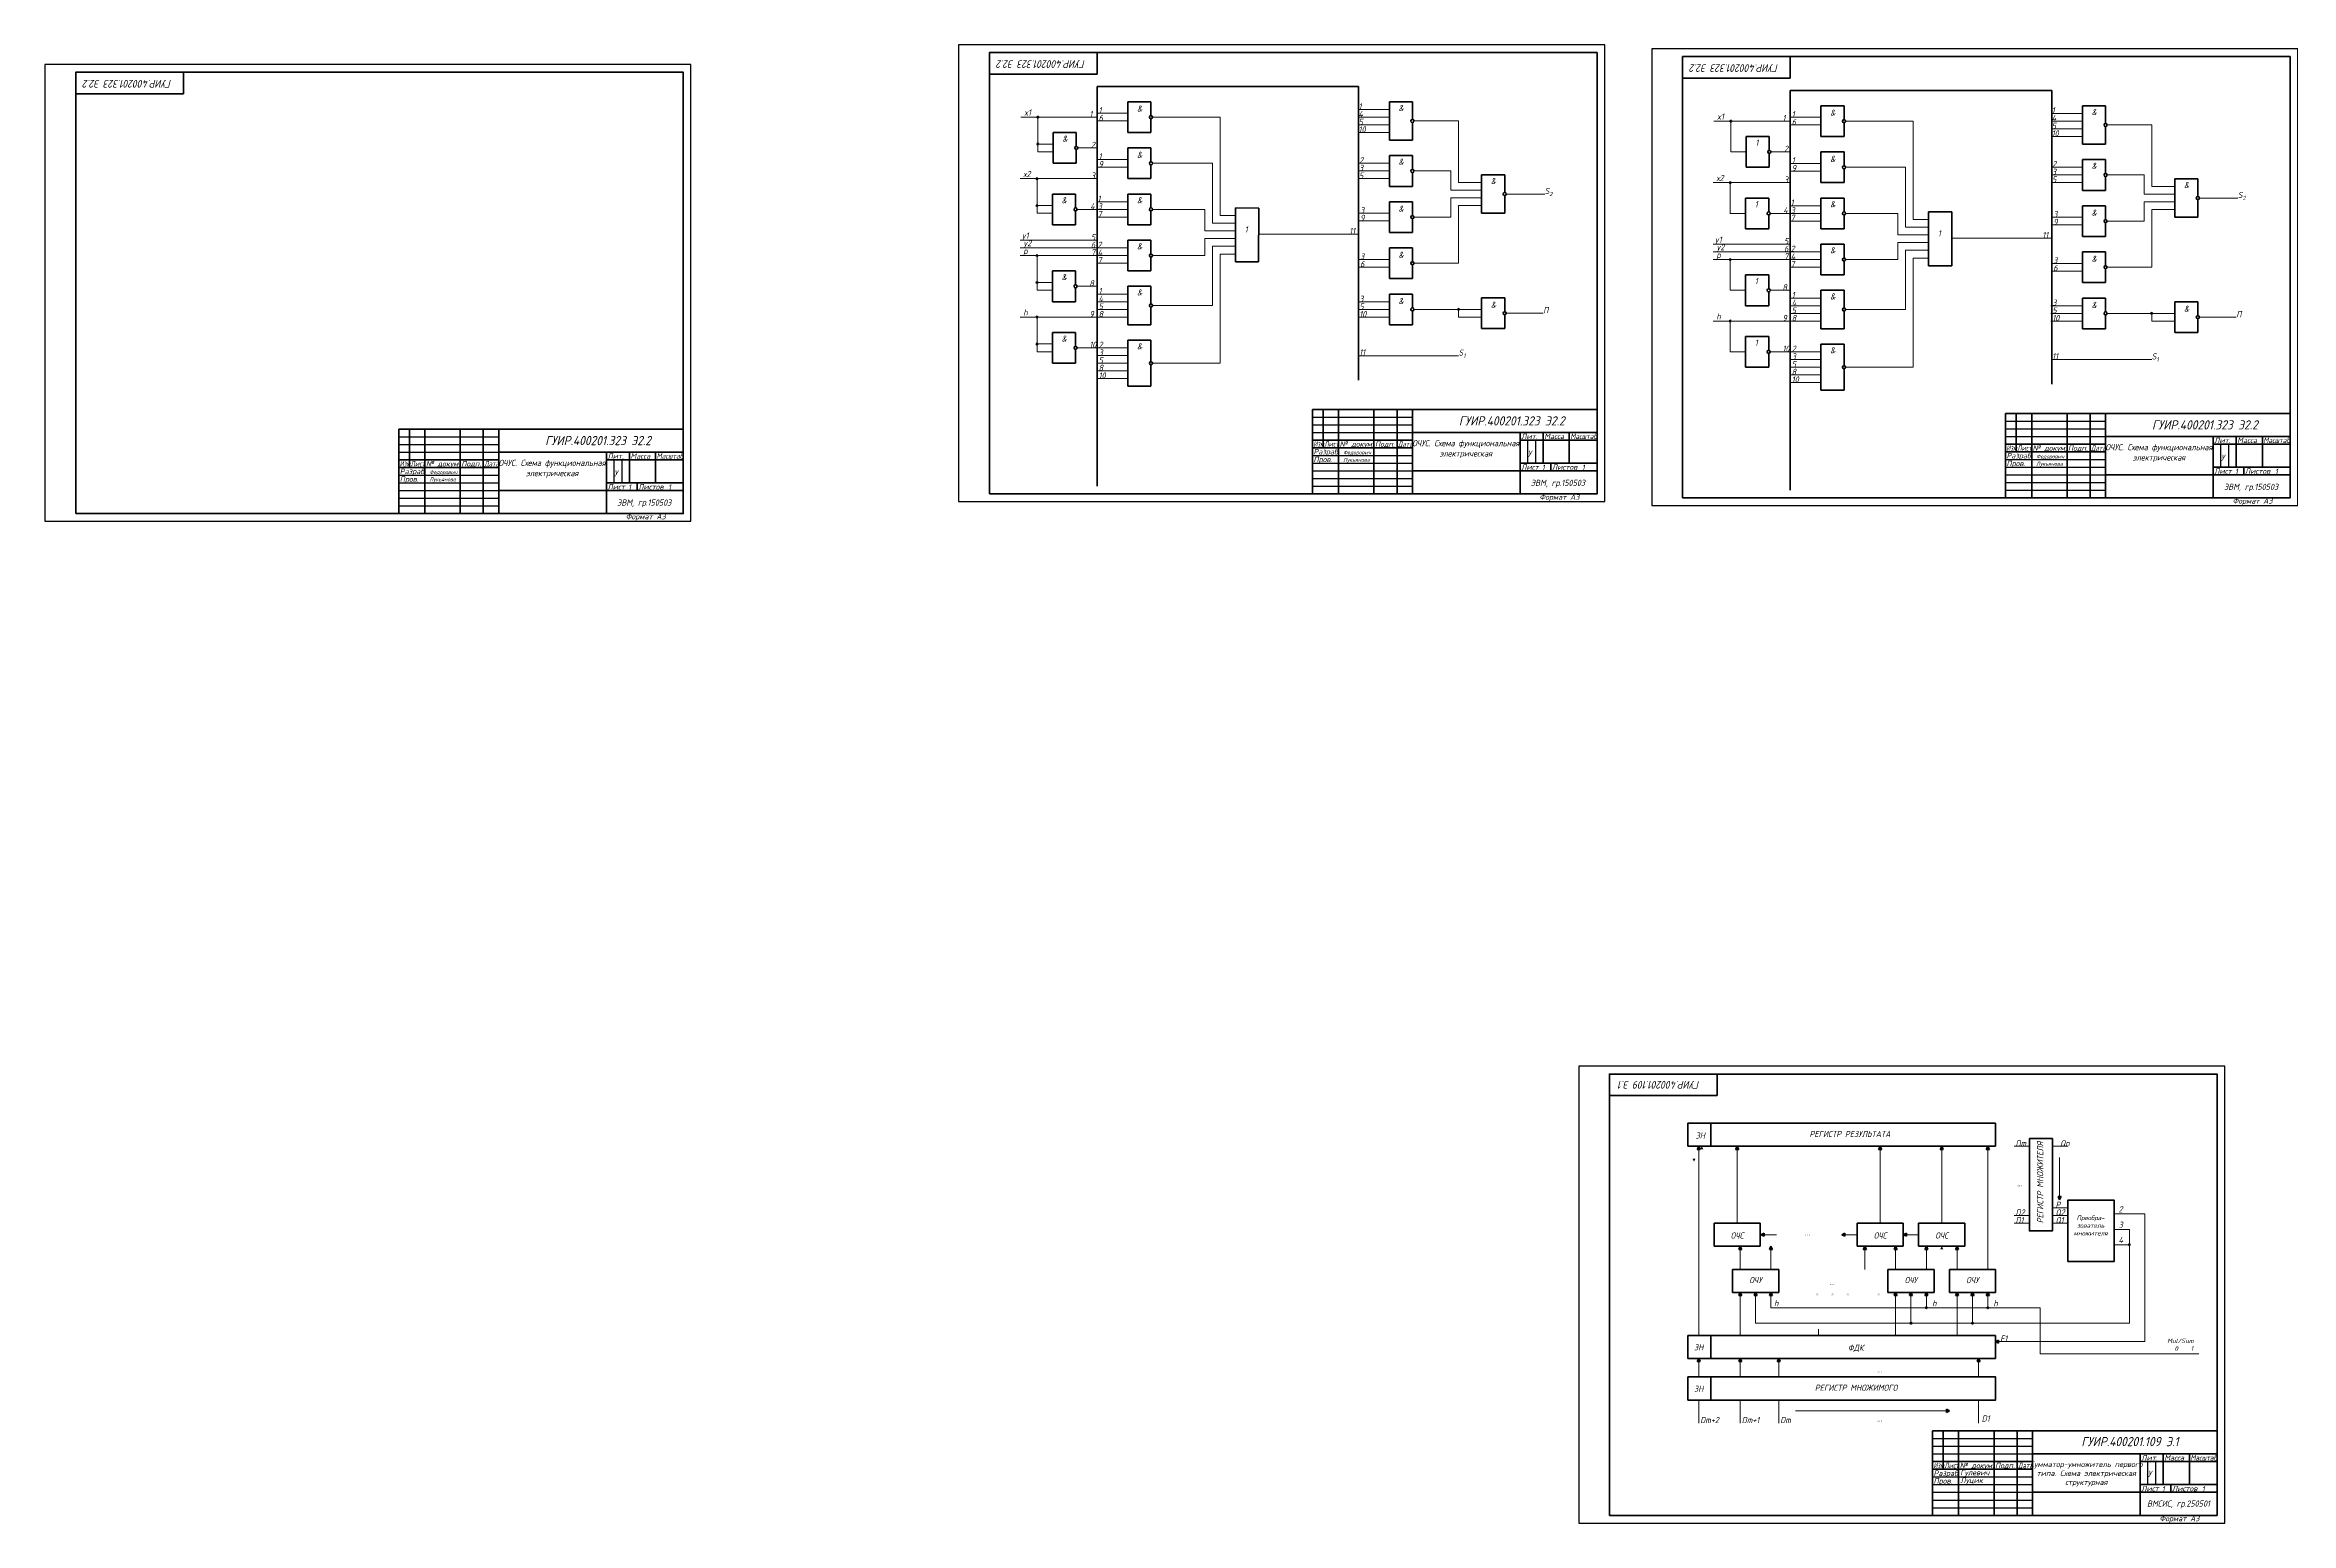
# Model space of a CAD drawing. Header units: millimetres. Extents: x 933 to 3512, y -240 to 1691.
# Drawn here: x 933 to 2393, y -235 to 726 of the extents above; entities that cross this region are included whole.
import ezdxf

# ---------------------------------------------------------------- set-up
doc = ezdxf.new("R2010")
doc.units = ezdxf.units.MM
doc.header["$LTSCALE"] = 0.5
doc.layers.get('0').update_dxf_attribs({"lineweight": 60})
doc.layers.get('Defpoints').update_dxf_attribs({"color": 5})
doc.layers.add('4-текст', color=7, linetype='Continuous', true_color=0x00ad00)
doc.layers.add('провода', color=122, linetype='Continuous', lineweight=15)
doc.layers.add('фигуры', color=7, linetype='Continuous', lineweight=40)
doc.styles.get("Standard").update_dxf_attribs({"font": 'isocpeui.ttf', "width": 0.9})

msp = doc.modelspace()

# ---------------------------------------------------------------- hatches: boundary and pattern name
at = {"layer": 'провода', "true_color": 0x000000}
h = msp.add_hatch(color=18, dxfattribs=at)
h.dxf.hatch_style = 1
h.paths.add_polyline_path([(2243.6, -22.7), (2242.6, -22.7), (2242.6, -24.7), (2242.6, -24.7)])
h.paths.add_polyline_path([(2242.6, -24.7), (2242.6, -22.7), (2241.6, -22.7)])
at = {"layer": 'фигуры', "true_color": 0x000000}
h = msp.add_hatch(color=18, dxfattribs=at)
h.dxf.hatch_style = 1
h.paths.add_polyline_path([(2006, 2), (2005, 2), (2005, 0)])
h.paths.add_polyline_path([(2005, 2), (2004, 2), (2005, 0)])
h.paths.add_polyline_path([(2010, 10), (2010, 8), (2011, 8)])
h.paths.add_polyline_path([(2010, 10), (2009, 8), (2010, 8)])
h = msp.add_hatch(color=18, dxfattribs=at)
h.dxf.hatch_style = 1
h.paths.add_polyline_path([(2166, -55), (2166, -55), (2166, -57), (2167, -57)])
h.paths.add_polyline_path([(2166, -55), (2165, -57), (2166, -57)])
at = {"layer": 'фигуры'}
h = msp.add_hatch(color=256, dxfattribs=at)
h.dxf.hatch_style = 1
h.paths.add_polyline_path([(2288, -53.5), (2288, -54.5, 0.414214), (2288.5, -54, 0.414214)])
h.paths.add_polyline_path([(2288, -53.5, 0.414214), (2287.5, -54), (2288, -54)])
h.paths.add_polyline_path([(2288, -54), (2287.5, -54, 0.414214), (2288, -54.5)])
at = {"layer": 'фигуры', "true_color": 0x000000, "transparency": 33554687}
h = msp.add_hatch(color=18, dxfattribs=at)
h.dxf.hatch_style = 1
h.paths.add_polyline_path([(2035, -85), (2034, -87), (2035, -87)])
h.paths.add_polyline_path([(2035, -85), (2035, -87), (2036, -87)])
h.paths.add_polyline_path([(2045, -85), (2044, -87), (2045, -87)])
h.paths.add_polyline_path([(2045, -85), (2045, -87), (2046, -87)])
h.paths.add_polyline_path([(2055, -85), (2054, -87), (2055, -87)])
h.paths.add_polyline_path([(2055, -85), (2055, -87), (2056, -87)])
h.paths.add_polyline_path([(2085, -85), (2084, -87), (2085, -87)])
h.paths.add_polyline_path([(2085, -85), (2085, -87), (2086, -87)])
h.paths.add_polyline_path([(2095, -85), (2094, -87), (2095, -87)])
h.paths.add_polyline_path([(2095, -85), (2095, -87), (2096, -87)])
h.paths.add_polyline_path([(2105, -85), (2104, -87), (2105, -87)])
h.paths.add_polyline_path([(2105, -85), (2105, -87), (2106, -87)])
h.paths.add_polyline_path([(2125, -85), (2124, -87), (2125, -87)])
h.paths.add_polyline_path([(2125, -85), (2125, -87), (2126, -87)])
h.paths.add_polyline_path([(2135, -85), (2135, -87), (2136, -87)])
h.paths.add_polyline_path([(2135, -85), (2134, -87), (2135, -87)])
h.paths.add_polyline_path([(2145, -85), (2144, -87), (2145, -87)])
h.paths.add_polyline_path([(2145, -85), (2145, -87), (2146, -87)])

# ---------------------------------------------------------------- linework, layer by layer
for p, q in [((1546.9, 721.2), (1546.9, 707.2)), ((1616.9, 707.2), (1616.9, 721.2)), ((1997.5, 718.6), (1997.5, 704.6)), ((2067.5, 704.6), (2067.5, 718.6)), ((952.9, 708.4), (952.9, 694.4)), ((1022.9, 694.4), (1022.9, 708.4)), ((1546.9, 707.2), (1616.9, 707.2)), ((1997.5, 704.6), (2067.5, 704.6)), ((952.9, 694.4), (1022.9, 694.4)), ((1891.9, 474.2), (1891.9, 469.2)), ((2342.5, 471.6), (2342.5, 466.6)), ((1297.9, 461.4), (1297.9, 456.4)), ((1950, 57), (1950, 43)), ((2020, 43), (2020, 57)), ((1950, 43), (2020, 43)), ((2295, -190), (2295, -195))]:
    msp.add_line(p, q)
at = {"lineweight": 53, "ltscale": 0.3}
for p, q in [((1616.9, 699.2), (1616.9, 439.2)), ((2067.5, 696.6), (2067.5, 436.6))]:
    msp.add_line(p, q, dxfattribs=at)
at = {"lineweight": 53}
for p, q in [((1616.9, 699.2), (1786.9, 699.2)), ((1786.9, 699.2), (1786.9, 508.2)), ((2067.5, 696.6), (2237.5, 696.6)), ((2237.5, 696.6), (2237.5, 505.6))]:
    msp.add_line(p, q, dxfattribs=at)
at = {"lineweight": 40}
for p, q in [((1636.9, 569.2), (1636.9, 544.2)), ((1651.9, 569.2), (1636.9, 569.2)), ((1651.9, 557.7), (1651.9, 569.2)), ((1651.9, 544.2), (1651.9, 555.7)), ((2087.5, 566.6), (2087.5, 541.6)), ((2102.5, 566.6), (2087.5, 566.6)), ((2102.5, 555.1), (2102.5, 566.6)), ((1636.9, 544.2), (1651.9, 544.2)), ((2087.5, 541.6), (2102.5, 541.6)), ((2102.5, 541.6), (2102.5, 553.1)), ((1636.9, 534.2), (1636.9, 504.2)), ((1651.9, 534.2), (1636.9, 534.2)), ((1651.9, 520.2), (1651.9, 534.2)), ((2087.5, 531.6), (2087.5, 501.6)), ((2102.5, 531.6), (2087.5, 531.6)), ((2102.5, 517.6), (2102.5, 531.6)), ((1651.9, 504.2), (1651.9, 518.2)), ((2102.5, 501.6), (2102.5, 515.6)), ((1636.9, 504.2), (1651.9, 504.2)), ((2087.5, 501.6), (2102.5, 501.6))]:
    msp.add_line(p, q, dxfattribs=at)
at = {"lineweight": 60}
for p, q in [((1941.9, 489.2), (1756.9, 489.2)), ((1756.9, 434.2), (1756.9, 489.2)), ((1763.9, 489.2), (1763.9, 464.2)), ((1773.9, 434.2), (1773.9, 489.2)), ((1796.9, 489.2), (1796.9, 434.2)), ((1811.9, 434.2), (1811.9, 489.2)), ((1821.9, 489.2), (1821.9, 434.2)), ((2392.5, 486.6), (2207.5, 486.6)), ((2207.5, 431.6), (2207.5, 486.6)), ((2214.5, 486.6), (2214.5, 461.6)), ((2224.5, 431.6), (2224.5, 486.6)), ((2247.5, 486.6), (2247.5, 431.6)), ((2262.5, 431.6), (2262.5, 486.6)), ((2272.5, 486.6), (2272.5, 431.6)), ((1347.9, 476.4), (1162.9, 476.4)), ((1162.9, 421.4), (1162.9, 476.4)), ((1169.9, 476.4), (1169.9, 451.4)), ((1179.9, 421.4), (1179.9, 476.4)), ((1202.9, 476.4), (1202.9, 421.4)), ((1217.9, 421.4), (1217.9, 476.4)), ((1227.9, 476.4), (1227.9, 421.4)), ((1756.9, 469.2), (1821.9, 469.2)), ((1821.9, 474.2), (1941.9, 474.2)), ((1891.9, 434.2), (1891.9, 474.2)), ((1891.9, 469.2), (1941.9, 469.2)), ((1906.9, 474.2), (1906.9, 454.2)), ((1923.9, 454.2), (1923.9, 474.2)), ((2272.5, 471.6), (2392.5, 471.6)), ((2342.5, 431.6), (2342.5, 471.6)), ((2357.5, 471.6), (2357.5, 451.6)), ((2374.5, 451.6), (2374.5, 471.6)), ((1162.9, 456.4), (1227.9, 456.4)), ((1227.9, 461.4), (1347.9, 461.4)), ((1297.9, 421.4), (1297.9, 461.4)), ((1297.9, 456.4), (1347.9, 456.4)), ((1312.9, 461.4), (1312.9, 441.4)), ((1329.9, 441.4), (1329.9, 461.4)), ((1756.9, 464.2), (1821.9, 464.2)), ((1891.9, 454.2), (1941.9, 454.2)), ((1911.9, 449.2), (1911.9, 454.2)), ((2207.5, 466.6), (2272.5, 466.6)), ((2207.5, 461.6), (2272.5, 461.6)), ((2342.5, 466.6), (2392.5, 466.6)), ((1162.9, 451.4), (1227.9, 451.4)), ((1297.9, 441.4), (1347.9, 441.4)), ((1317.9, 436.4), (1317.9, 441.4)), ((1821.9, 449.2), (1941.9, 449.2)), ((2272.5, 446.6), (2392.5, 446.6)), ((2342.5, 451.6), (2392.5, 451.6)), ((2362.5, 446.6), (2362.5, 451.6)), ((1227.9, 436.4), (1347.9, 436.4)), ((2345, -175), (2160, -175)), ((2160, -230), (2160, -175)), ((2167, -175), (2167, -200)), ((2177, -230), (2177, -175)), ((2200, -175), (2200, -230)), ((2215, -230), (2215, -175)), ((2225, -175), (2225, -230)), ((2160, -195), (2225, -195)), ((2160, -200), (2225, -200)), ((2225, -190), (2345, -190)), ((2295, -230), (2295, -190)), ((2295, -195), (2345, -195)), ((2310, -190), (2310, -210)), ((2327, -210), (2327, -190)), ((2225, -215), (2345, -215)), ((2295, -210), (2345, -210)), ((2315, -215), (2315, -210))]:
    msp.add_line(p, q, dxfattribs=at)
at = {"lineweight": -3}
for p, q in [((1756.9, 484.2), (1821.9, 484.2)), ((1162.9, 471.4), (1227.9, 471.4)), ((1756.9, 479.2), (1821.9, 479.2)), ((1756.9, 474.2), (1821.9, 474.2)), ((1896.9, 454.2), (1896.9, 469.2)), ((1901.9, 469.2), (1901.9, 454.2)), ((2207.5, 481.6), (2272.5, 481.6)), ((2207.5, 476.6), (2272.5, 476.6)), ((2207.5, 471.6), (2272.5, 471.6)), ((1162.9, 466.4), (1227.9, 466.4)), ((1162.9, 461.4), (1227.9, 461.4)), ((1302.9, 441.4), (1302.9, 456.4)), ((1307.9, 456.4), (1307.9, 441.4)), ((1756.9, 459.2), (1821.9, 459.2)), ((1756.9, 454.2), (1821.9, 454.2)), ((2207.5, 456.6), (2272.5, 456.6)), ((2347.5, 451.6), (2347.5, 466.6)), ((2352.5, 466.6), (2352.5, 451.6)), ((1162.9, 446.4), (1227.9, 446.4)), ((1162.9, 441.4), (1227.9, 441.4)), ((1756.9, 449.2), (1821.9, 449.2)), ((1756.9, 444.2), (1821.9, 444.2)), ((1756.9, 439.2), (1821.9, 439.2)), ((2207.5, 451.6), (2272.5, 451.6)), ((2207.5, 446.6), (2272.5, 446.6)), ((2207.5, 441.6), (2272.5, 441.6)), ((1162.9, 436.4), (1227.9, 436.4)), ((1162.9, 431.4), (1227.9, 431.4)), ((1162.9, 426.4), (1227.9, 426.4)), ((2207.5, 436.6), (2272.5, 436.6)), ((2160, -180), (2225, -180)), ((2160, -185), (2225, -185)), ((2160, -190), (2225, -190)), ((2300, -210), (2300, -195)), ((2305, -195), (2305, -210)), ((2160, -205), (2225, -205)), ((2160, -210), (2225, -210)), ((2160, -215), (2225, -215)), ((2160, -220), (2225, -220)), ((2160, -225), (2225, -225))]:
    msp.add_line(p, q, dxfattribs=at)
at = {"lineweight": 60}
for points in [[(1546.9, 434.2), (1941.9, 434.2), (1941.9, 721.2), (1546.9, 721.2)], [(1997.5, 431.6), (2392.5, 431.6), (2392.5, 718.6), (1997.5, 718.6)], [(952.9, 421.4), (1347.9, 421.4), (1347.9, 708.4), (952.9, 708.4)], [(1950, -230), (2345, -230), (2345, 57), (1950, 57)]]:
    msp.add_lwpolyline(points, close=True, dxfattribs=at)
for centre in [(1578.4, 679.2), (2028.9, 676.6), (1578.4, 661.7), (1577.9, 639.2), (2028.5, 636.6), (1577.9, 621.7), (1577.9, 589.2), (2028.5, 586.6), (1577.9, 571.7), (1577.9, 549.2), (1851.9, 554.2), (2028.5, 546.6), (2302.5, 551.6), (1577.9, 531.7)]:
    msp.add_circle(centre, 0.5)
at = {"layer": 'Defpoints'}
for points in [[(1526.9, 429.2), (1946.9, 429.2), (1946.9, 726.2), (1526.9, 726.2)], [(1977.5, 426.6), (2397.5, 426.6), (2397.5, 723.6), (1977.5, 723.6)], [(932.9, 416.4), (1352.9, 416.4), (1352.9, 713.4), (932.9, 713.4)], [(1930, -235), (2350, -235), (2350, 62), (1930, 62)]]:
    msp.add_lwpolyline(points, close=True, dxfattribs=at)
at = {"layer": 'провода', "lineweight": 15}
for p, q in [((1616.9, 679.2), (1567.4, 679.2)), ((1578.4, 679.2), (1578.4, 656.7)), ((1786.9, 684.2), (1806.9, 684.2)), ((1786.9, 679.2), (1806.9, 679.2)), ((1786.9, 674.2), (1806.9, 674.2)), ((2067.5, 676.6), (2017.9, 676.6)), ((2028.9, 676.6), (2028.9, 656.6)), ((2237.5, 681.6), (2257.5, 681.6)), ((2237.5, 676.6), (2257.5, 676.6)), ((1578.4, 661.7), (1588.4, 661.7)), ((1604.4, 659.2), (1616.9, 659.2)), ((1786.9, 669.2), (1806.9, 669.2)), ((2237.5, 671.6), (2257.5, 671.6)), ((2237.5, 666.6), (2257.5, 666.6)), ((1578.4, 656.7), (1588.4, 656.7)), ((2028.9, 656.6), (2038.9, 656.6)), ((2054.9, 656.6), (2067.5, 656.6)), ((1616.9, 639.2), (1566.9, 639.2)), ((1577.9, 639.2), (1577.9, 616.7)), ((1846.9, 631.7), (1866.9, 631.7)), ((1851.9, 636.7), (1866.9, 636.7)), ((2067.5, 636.6), (2017.5, 636.6)), ((2028.5, 636.6), (2028.5, 616.6)), ((2297.5, 629.1), (2317.5, 629.1)), ((2302.5, 634.1), (2317.5, 634.1)), ((1577.9, 621.7), (1587.9, 621.7)), ((1577.9, 616.7), (1587.9, 616.7)), ((1603.9, 619.2), (1616.9, 619.2)), ((1616.9, 624.2), (1636.9, 624.2)), ((1616.9, 619.2), (1636.9, 619.2)), ((1616.9, 614.2), (1636.9, 614.2)), ((1846.9, 626.7), (1866.9, 626.7)), ((1851.9, 621.7), (1866.9, 621.7)), ((2028.5, 616.6), (2038.5, 616.6)), ((2054.5, 616.6), (2067.5, 616.6)), ((2067.5, 621.6), (2087.5, 621.6)), ((2067.5, 616.6), (2087.5, 616.6)), ((2297.5, 624.1), (2317.5, 624.1)), ((2302.5, 619.1), (2317.5, 619.1)), ((1616.9, 599.2), (1566.9, 599.2)), ((2067.5, 611.6), (2087.5, 611.6)), ((1616.9, 594.2), (1566.9, 594.2)), ((1616.9, 589.2), (1566.9, 589.2)), ((1577.9, 589.2), (1577.9, 566.7)), ((1616.9, 594.2), (1636.9, 594.2)), ((1616.9, 589.2), (1636.9, 589.2)), ((1616.9, 584.2), (1636.9, 584.2)), ((2067.5, 596.6), (2017.5, 596.6)), ((2067.5, 591.6), (2017.5, 591.6)), ((2067.5, 586.6), (2017.5, 586.6)), ((2028.5, 586.6), (2028.5, 566.6)), ((2067.5, 591.6), (2087.5, 591.6)), ((2067.5, 586.6), (2087.5, 586.6)), ((1577.9, 571.7), (1587.9, 571.7)), ((2067.5, 581.6), (2087.5, 581.6)), ((1577.9, 566.7), (1587.9, 566.7)), ((1603.9, 569.2), (1616.9, 569.2)), ((1616.9, 564.2), (1636.9, 564.2)), ((1616.9, 559.2), (1636.9, 559.2)), ((2028.5, 566.6), (2038.5, 566.6)), ((2054.5, 566.6), (2067.5, 566.6)), ((2067.5, 561.6), (2087.5, 561.6)), ((2067.5, 556.6), (2087.5, 556.6)), ((1616.9, 549.2), (1566.9, 549.2)), ((1577.9, 549.2), (1577.9, 526.7)), ((1616.9, 554.2), (1636.9, 554.2)), ((1616.9, 549.2), (1636.9, 549.2)), ((2067.5, 546.6), (2017.5, 546.6)), ((2028.5, 546.6), (2028.5, 526.6)), ((2067.5, 551.6), (2087.5, 551.6)), ((2067.5, 546.6), (2087.5, 546.6)), ((1577.9, 531.7), (1587.9, 531.7)), ((1577.9, 526.7), (1587.9, 526.7)), ((1603.9, 529.2), (1616.9, 529.2)), ((1616.9, 529.2), (1636.9, 529.2)), ((2028.5, 526.6), (2038.5, 526.6)), ((2054.5, 526.6), (2067.5, 526.6)), ((2067.5, 526.6), (2087.5, 526.6)), ((1616.9, 524.2), (1636.9, 524.2)), ((1616.9, 519.2), (1636.9, 519.2)), ((1616.9, 514.2), (1636.9, 514.2)), ((2067.5, 521.6), (2087.5, 521.6)), ((2067.5, 516.6), (2087.5, 516.6)), ((2067.5, 511.6), (2087.5, 511.6)), ((1616.9, 509.2), (1636.9, 509.2)), ((2067.5, 506.6), (2087.5, 506.6))]:
    msp.add_line(p, q, dxfattribs=at)
at = {"layer": 'провода'}
for p, q in [((1616.9, 681.7), (1636.9, 681.7)), ((1616.9, 676.7), (1636.9, 676.7)), ((1652.9, 679.2), (1686.9, 679.2)), ((1696.9, 679.2), (1686.9, 679.2)), ((1696.9, 679.2), (1696.9, 679.2)), ((1696.9, 615.2), (1696.9, 679.2)), ((1822.9, 676.7), (1851.9, 676.7)), ((1851.9, 636.7), (1851.9, 676.7)), ((2067.5, 679.1), (2087.5, 679.1)), ((2067.5, 674.1), (2087.5, 674.1)), ((2103.5, 676.6), (2137.5, 676.6)), ((2147.5, 676.6), (2137.5, 676.6)), ((2147.5, 676.6), (2147.5, 676.6)), ((2147.5, 612.6), (2147.5, 676.6)), ((2273.5, 674.1), (2302.5, 674.1)), ((2302.5, 634.1), (2302.5, 674.1)), ((1616.9, 651.7), (1636.9, 651.7)), ((1616.9, 646.7), (1636.9, 646.7)), ((1652.9, 649.2), (1686.9, 649.2)), ((1691.9, 649.2), (1686.9, 649.2)), ((1691.9, 610.2), (1691.9, 649.2)), ((1786.9, 649.2), (1806.9, 649.2)), ((1786.9, 644.2), (1806.9, 644.2)), ((1822.9, 644.2), (1846.9, 644.2)), ((1846.9, 644.2), (1846.9, 631.7)), ((2067.5, 649.1), (2087.5, 649.1)), ((2067.5, 644.1), (2087.5, 644.1)), ((2103.5, 646.6), (2137.5, 646.6)), ((2142.5, 646.6), (2137.5, 646.6)), ((2142.5, 607.6), (2142.5, 646.6)), ((2237.5, 646.6), (2257.5, 646.6)), ((1786.9, 639.2), (1806.9, 639.2)), ((1882.9, 629.2), (1907.9, 629.2)), ((2237.5, 641.6), (2257.5, 641.6)), ((2237.5, 636.6), (2257.5, 636.6)), ((2273.5, 641.6), (2297.5, 641.6)), ((2297.5, 641.6), (2297.5, 629.1)), ((1686.9, 619.2), (1652.9, 619.2)), ((1686.9, 619.2), (1686.9, 619.2)), ((1686.9, 605.2), (1686.9, 619.2)), ((1696.9, 615.2), (1706.9, 615.2)), ((1786.9, 616.7), (1806.9, 616.7)), ((1822.9, 614.2), (1846.9, 614.2)), ((1844.9, 614.2), (1844.9, 614.2)), ((1846.9, 614.2), (1846.9, 626.7)), ((1851.9, 621.7), (1851.9, 584.2)), ((2137.5, 616.6), (2103.5, 616.6)), ((2137.5, 616.6), (2137.5, 616.6)), ((2137.5, 602.6), (2137.5, 616.6)), ((2237.5, 614.1), (2257.5, 614.1)), ((2297.5, 611.6), (2297.5, 624.1)), ((2302.5, 619.1), (2302.5, 581.6)), ((2333.5, 626.6), (2358.5, 626.6)), ((1686.9, 605.2), (1706.9, 605.2)), ((1686.9, 600.2), (1706.9, 600.2)), ((1686.9, 589.2), (1686.9, 600.2)), ((1691.9, 610.2), (1706.9, 610.2)), ((1721.9, 603.2), (1786.9, 603.2)), ((1786.9, 611.7), (1806.9, 611.7)), ((2137.5, 602.6), (2157.5, 602.6)), ((2142.5, 607.6), (2157.5, 607.6)), ((2147.5, 612.6), (2157.5, 612.6)), ((2172.5, 600.6), (2237.5, 600.6)), ((2237.5, 609.1), (2257.5, 609.1)), ((2273.5, 611.6), (2297.5, 611.6)), ((2295.5, 611.6), (2295.5, 611.6)), ((1652.9, 589.2), (1686.9, 589.2)), ((1686.9, 589.2), (1686.9, 589.2)), ((1691.9, 595.2), (1706.9, 595.2)), ((1691.9, 556.7), (1691.9, 595.2)), ((1696.9, 590.2), (1706.9, 590.2)), ((1696.9, 590.2), (1696.9, 519.2)), ((1786.9, 586.7), (1806.9, 586.7)), ((1822.9, 584.2), (1846.9, 584.2)), ((1851.9, 584.2), (1846.9, 584.2)), ((2103.5, 586.6), (2137.5, 586.6)), ((2137.5, 597.6), (2157.5, 597.6)), ((2137.5, 586.6), (2137.5, 597.6)), ((2137.5, 586.6), (2137.5, 586.6)), ((2142.5, 592.6), (2157.5, 592.6)), ((2142.5, 554.1), (2142.5, 592.6)), ((2147.5, 587.6), (2157.5, 587.6)), ((2147.5, 587.6), (2147.5, 516.6)), ((2237.5, 584.1), (2257.5, 584.1)), ((1786.9, 581.7), (1806.9, 581.7)), ((2237.5, 579.1), (2257.5, 579.1)), ((2273.5, 581.6), (2297.5, 581.6)), ((2302.5, 581.6), (2297.5, 581.6)), ((1652.9, 556.7), (1686.9, 556.7)), ((1686.9, 556.7), (1691.9, 556.7)), ((1691.9, 556.7), (1691.9, 556.7)), ((1786.4, 559.1), (1806.4, 559.1)), ((2236.9, 556.6), (2256.9, 556.6)), ((1786.4, 554.1), (1806.4, 554.1)), ((1786.4, 549.1), (1806.4, 549.1)), ((1846.9, 554.2), (1822.9, 554.2)), ((1846.9, 554.2), (1866.9, 554.2)), ((1851.9, 549.2), (1851.9, 553.7)), ((1851.9, 549.2), (1866.9, 549.2)), ((1882.9, 551.7), (1906.9, 551.7)), ((2103.5, 554.1), (2137.5, 554.1)), ((2137.5, 554.1), (2142.5, 554.1)), ((2142.5, 554.1), (2142.5, 554.1)), ((2236.9, 551.6), (2256.9, 551.6)), ((2236.9, 546.6), (2256.9, 546.6)), ((2297.5, 551.6), (2273.5, 551.6)), ((2297.5, 551.6), (2317.5, 551.6)), ((2302.5, 546.6), (2302.5, 551.1)), ((2302.5, 546.6), (2317.5, 546.6)), ((2333.5, 549.1), (2357.5, 549.1)), ((1652.9, 519.2), (1691.9, 519.2)), ((1696.9, 519.2), (1691.9, 519.2)), ((1696.9, 519.2), (1696.9, 519.2)), ((1786.9, 524.1), (1851.9, 524.1)), ((2103.5, 516.6), (2142.5, 516.6)), ((2147.5, 516.6), (2142.5, 516.6)), ((2147.5, 516.6), (2147.5, 516.6)), ((2237.5, 521.6), (2302.5, 521.6)), ((2008, -14), (2008, 10)), ((2033, -40), (2033, 10)), ((2126, -40), (2126, 10)), ((2166, -40), (2166, 10)), ((2166, -5), (2166, 10)), ((2196, -70), (2196, 10)), ((2223, 10), (2213, 10)), ((2223, 5), (2223, 5)), ((2238, 10), (2248, 10)), ((2242.6, 2.8), (2242.6, -24.8)), ((2008, -14), (2008, -113)), ((2223, -35), (2213, -35)), ((2223, -40), (2213, -40)), ((2238, -30), (2248, -30)), ((2238, -35), (2248, -35)), ((2238, -40), (2248, -40)), ((2278, -34), (2298, -34)), ((2298, -34), (2298, -117)), ((2035, -70), (2035, -55)), ((2058.5, -47.5), (2048.5, -47.5)), ((2055, -70), (2055, -55)), ((2111, -47.5), (2101, -47.5)), ((2116, -70), (2116, -55)), ((2136, -70), (2136, -55)), ((2151, -47.5), (2141, -47.5)), ((2156, -70), (2156, -55)), ((2176, -70), (2176, -55)), ((2278, -44), (2288, -44)), ((2278, -54), (2288, -54)), ((2288, -44), (2288, -105)), ((2035, -109), (2035, -85)), ((2045, -105), (2045, -85)), ((2055, -85), (2055, -95)), ((2136, -113), (2136, -85)), ((2146, -105), (2146, -85)), ((2156, -85), (2156, -95)), ((2176, -113), (2176, -85)), ((2186, -105), (2186, -85)), ((2196, -85), (2196, -95)), ((2106, -95), (2055, -95)), ((2230, -95), (2106, -95)), ((2230, -125), (2230, -95)), ((2035, -109), (2035, -113)), ((2096, -105), (2045, -105)), ((2086, -109), (2086, -113)), ((2286, -105), (2096, -105)), ((2288, -105), (2286, -105)), ((2008, -140), (2008, -128)), ((2035, -140), (2035, -128)), ((2060, -140), (2060, -128)), ((2190, -140), (2190, -128)), ((2296, -117), (2201, -117)), ((2230, -125), (2333.2, -125)), ((2298, -117), (2296, -117)), ((2008, -155), (2008, -170)), ((2035, -155), (2035, -170)), ((2060, -155), (2060, -170)), ((2190, -155), (2190, -170)), ((2071, -162), (2171, -162))]:
    msp.add_line(p, q, dxfattribs=at)
at = {"layer": 'фигуры', "lineweight": 40}
for p, q in [((1636.9, 689.2), (1651.9, 689.2)), ((1636.9, 669.2), (1636.9, 689.2)), ((1651.9, 689.2), (1651.9, 680.2)), ((1806.9, 689.2), (1806.9, 664.2)), ((1821.9, 689.2), (1806.9, 689.2)), ((1821.9, 677.7), (1821.9, 689.2)), ((2087.5, 686.6), (2102.5, 686.6)), ((2087.5, 666.6), (2087.5, 686.6)), ((2102.5, 686.6), (2102.5, 677.6)), ((2257.5, 686.6), (2257.5, 661.6)), ((2272.5, 686.6), (2257.5, 686.6)), ((2272.5, 675.1), (2272.5, 686.6)), ((1651.9, 678.2), (1651.9, 669.2)), ((1821.9, 664.2), (1821.9, 675.7)), ((2102.5, 675.6), (2102.5, 666.6)), ((2272.5, 661.6), (2272.5, 673.1)), ((1588.4, 669.2), (1603.4, 669.2)), ((1588.4, 649.2), (1588.4, 669.2)), ((1603.4, 669.2), (1603.4, 660.2)), ((1603.4, 658.2), (1603.4, 649.2)), ((1651.9, 669.2), (1636.9, 669.2)), ((1636.9, 659.2), (1651.9, 659.2)), ((1636.9, 639.2), (1636.9, 659.2)), ((1651.9, 659.2), (1651.9, 650.2)), ((1806.9, 664.2), (1821.9, 664.2)), ((2038.9, 666.6), (2053.9, 666.6)), ((2038.9, 646.6), (2038.9, 666.6)), ((2053.9, 666.6), (2053.9, 657.6)), ((2102.5, 666.6), (2087.5, 666.6)), ((2257.5, 661.6), (2272.5, 661.6)), ((1603.4, 649.2), (1588.4, 649.2)), ((1651.9, 648.2), (1651.9, 639.2)), ((1806.9, 654.2), (1821.9, 654.2)), ((1806.9, 634.2), (1806.9, 654.2)), ((1821.9, 654.2), (1821.9, 645.2)), ((1821.9, 643.2), (1821.9, 634.2)), ((2053.9, 646.6), (2038.9, 646.6)), ((2053.9, 655.6), (2053.9, 646.6)), ((2087.5, 656.6), (2102.5, 656.6)), ((2087.5, 636.6), (2087.5, 656.6)), ((2102.5, 656.6), (2102.5, 647.6)), ((2102.5, 645.6), (2102.5, 636.6)), ((2257.5, 651.6), (2272.5, 651.6)), ((2257.5, 631.6), (2257.5, 651.6)), ((2272.5, 651.6), (2272.5, 642.6)), ((1587.9, 629.2), (1602.9, 629.2)), ((1587.9, 609.2), (1587.9, 629.2)), ((1602.9, 629.2), (1602.9, 620.2)), ((1651.9, 639.2), (1636.9, 639.2)), ((1636.9, 629.2), (1651.9, 629.2)), ((1636.9, 609.2), (1636.9, 629.2)), ((1651.9, 629.2), (1651.9, 620.2)), ((1821.9, 634.2), (1806.9, 634.2)), ((1866.9, 641.7), (1866.9, 616.7)), ((1881.9, 641.7), (1866.9, 641.7)), ((1881.9, 630.2), (1881.9, 641.7)), ((1881.9, 616.7), (1881.9, 628.2)), ((2102.5, 636.6), (2087.5, 636.6)), ((2272.5, 631.6), (2257.5, 631.6)), ((2272.5, 640.6), (2272.5, 631.6)), ((2317.5, 639.1), (2317.5, 614.1)), ((2332.5, 639.1), (2317.5, 639.1)), ((2332.5, 627.6), (2332.5, 639.1)), ((1602.9, 618.2), (1602.9, 609.2)), ((1651.9, 618.2), (1651.9, 609.2)), ((1706.9, 620.2), (1706.9, 585.2)), ((1722, 620.1), (1706.9, 620.2)), ((1721.9, 585.2), (1722, 620.1)), ((1806.9, 624.2), (1821.9, 624.2)), ((1806.9, 604.2), (1806.9, 624.2)), ((1821.9, 624.2), (1821.9, 615.2)), ((1866.9, 616.7), (1881.9, 616.7)), ((2038.5, 626.6), (2053.5, 626.6)), ((2038.5, 606.6), (2038.5, 626.6)), ((2053.5, 626.6), (2053.5, 617.6)), ((2053.5, 615.6), (2053.5, 606.6)), ((2087.5, 626.6), (2102.5, 626.6)), ((2087.5, 606.6), (2087.5, 626.6)), ((2102.5, 626.6), (2102.5, 617.6)), ((2102.5, 615.6), (2102.5, 606.6)), ((2157.5, 617.6), (2157.5, 582.6)), ((2172.5, 617.6), (2157.5, 617.6)), ((2172.5, 582.6), (2172.5, 617.6)), ((2257.5, 621.6), (2272.5, 621.6)), ((2257.5, 601.6), (2257.5, 621.6)), ((2272.5, 621.6), (2272.5, 612.6)), ((2317.5, 614.1), (2332.5, 614.1)), ((2332.5, 614.1), (2332.5, 625.6)), ((1602.9, 609.2), (1587.9, 609.2)), ((1651.9, 609.2), (1636.9, 609.2)), ((1636.9, 599.2), (1651.9, 599.2)), ((1636.9, 579.2), (1636.9, 599.2)), ((1651.9, 599.2), (1651.9, 590.2)), ((1821.9, 604.2), (1806.9, 604.2)), ((1821.9, 613.2), (1821.9, 604.2)), ((2053.5, 606.6), (2038.5, 606.6)), ((2102.5, 606.6), (2087.5, 606.6)), ((2272.5, 601.6), (2257.5, 601.6)), ((2272.5, 610.6), (2272.5, 601.6)), ((1651.9, 588.2), (1651.9, 579.2)), ((1706.9, 585.2), (1721.9, 585.2)), ((1806.9, 594.2), (1821.9, 594.2)), ((1806.9, 574.2), (1806.9, 594.2)), ((1821.9, 594.2), (1821.9, 585.2)), ((2087.5, 596.6), (2102.5, 596.6)), ((2087.5, 576.6), (2087.5, 596.6)), ((2102.5, 596.6), (2102.5, 587.6)), ((2102.5, 585.6), (2102.5, 576.6)), ((2257.5, 591.6), (2272.5, 591.6)), ((2257.5, 571.6), (2257.5, 591.6)), ((2272.5, 591.6), (2272.5, 582.6)), ((1587.9, 579.2), (1602.9, 579.2)), ((1587.9, 559.2), (1587.9, 579.2)), ((1602.9, 579.2), (1602.9, 570.2)), ((1651.9, 579.2), (1636.9, 579.2)), ((1821.9, 574.2), (1806.9, 574.2)), ((1821.9, 583.2), (1821.9, 574.2)), ((2038.5, 576.6), (2053.5, 576.6)), ((2038.5, 556.6), (2038.5, 576.6)), ((2053.5, 576.6), (2053.5, 567.6)), ((2102.5, 576.6), (2087.5, 576.6)), ((2157.5, 582.6), (2172.5, 582.6)), ((2272.5, 571.6), (2257.5, 571.6)), ((2272.5, 580.6), (2272.5, 571.6)), ((1602.9, 559.2), (1587.9, 559.2)), ((1602.9, 568.2), (1602.9, 559.2)), ((1806.9, 564.2), (1821.9, 564.2)), ((1806.9, 544.2), (1806.9, 564.2)), ((1821.9, 564.2), (1821.9, 555.2)), ((1866.9, 561.7), (1881.9, 561.7)), ((1866.9, 541.7), (1866.9, 561.7)), ((1881.9, 561.7), (1881.9, 552.7)), ((2053.5, 556.6), (2038.5, 556.6)), ((2053.5, 565.6), (2053.5, 556.6)), ((2257.5, 561.6), (2272.5, 561.6)), ((2257.5, 541.6), (2257.5, 561.6)), ((2272.5, 561.6), (2272.5, 552.6)), ((2317.5, 559.1), (2332.5, 559.1)), ((2317.5, 539.1), (2317.5, 559.1)), ((2332.5, 559.1), (2332.5, 550.1)), ((1821.9, 544.2), (1806.9, 544.2)), ((1821.9, 553.2), (1821.9, 544.2)), ((1881.9, 541.7), (1866.9, 541.7)), ((1881.9, 550.7), (1881.9, 541.7)), ((2272.5, 541.6), (2257.5, 541.6)), ((2272.5, 550.6), (2272.5, 541.6)), ((2332.5, 548.1), (2332.5, 539.1)), ((1587.9, 539.2), (1602.9, 539.2)), ((1587.9, 519.2), (1587.9, 539.2)), ((1602.9, 539.2), (1602.9, 530.2)), ((1602.9, 528.2), (1602.9, 519.2)), ((2038.5, 536.6), (2053.5, 536.6)), ((2038.5, 516.6), (2038.5, 536.6)), ((2053.5, 536.6), (2053.5, 527.6)), ((2332.5, 539.1), (2317.5, 539.1)), ((1602.9, 519.2), (1587.9, 519.2)), ((2053.5, 516.6), (2038.5, 516.6)), ((2053.5, 525.6), (2053.5, 516.6))]:
    msp.add_line(p, q, dxfattribs=at)
at = {"layer": 'фигуры'}
for p, q in [((2201, 25), (2001, 25)), ((2001, 25), (2001, 10)), ((2016, 10), (2016, 25)), ((2201, 10), (2201, 25)), ((2001, 10), (2201, 10)), ((2008, 10), (2007, 8)), ((2007, 8), (2009, 8)), ((2008, 10), (2009, 8)), ((2033, 10), (2032, 8)), ((2032, 8), (2034, 8)), ((2033, 10), (2034, 8)), ((2126, 10), (2125, 8)), ((2125, 8), (2127, 8)), ((2126, 10), (2127, 8)), ((2166, 10), (2165, 8)), ((2165, 8), (2167, 8)), ((2166, 10), (2167, 8)), ((2196, 10), (2195, 8)), ((2195, 8), (2197, 8)), ((2196, 10), (2197, 8)), ((2242.6, -24.7), (2241.6, -22.7)), ((2243.6, -22.7), (2241.6, -22.7)), ((2242.6, -24.7), (2243.6, -22.7)), ((2048, -40), (2018, -40)), ((2018, -40), (2018, -55)), ((2048, -55), (2048, -40)), ((2141, -40), (2111, -40)), ((2111, -40), (2111, -55)), ((2141, -55), (2141, -40)), ((2181, -40), (2151, -40)), ((2151, -40), (2151, -55)), ((2181, -55), (2181, -40)), ((2018, -55), (2048, -55)), ((2035, -55), (2034, -57)), ((2034, -57), (2036, -57)), ((2035, -55), (2036, -57)), ((2048.5, -47.5), (2050.5, -46.5)), ((2048.5, -47.5), (2050.5, -48.5)), ((2050.5, -48.5), (2050.5, -46.5)), ((2055, -55), (2054, -57)), ((2054, -57), (2056, -57)), ((2055, -55), (2056, -57)), ((2101, -47.5), (2103, -46.5)), ((2101, -47.5), (2103, -48.5)), ((2103, -48.5), (2103, -46.5)), ((2111, -55), (2141, -55)), ((2116, -55), (2115, -57)), ((2115, -57), (2117, -57)), ((2116, -55), (2117, -57)), ((2136, -55), (2135, -57)), ((2135, -57), (2137, -57)), ((2136, -55), (2137, -57)), ((2141, -47.5), (2143, -46.5)), ((2141, -47.5), (2143, -48.5)), ((2143, -48.5), (2143, -46.5)), ((2151, -55), (2181, -55)), ((2156, -55), (2155, -57)), ((2155, -57), (2157, -57)), ((2156, -55), (2157, -57)), ((2176, -55), (2175, -57)), ((2175, -57), (2177, -57)), ((2176, -55), (2177, -57)), ((2030, -85), (2030, -70)), ((2030, -70), (2060, -70)), ((2060, -70), (2060, -85)), ((2131, -85), (2131, -70)), ((2131, -70), (2161, -70)), ((2161, -70), (2161, -85)), ((2171, -85), (2171, -70)), ((2171, -70), (2201, -70)), ((2201, -70), (2201, -85)), ((2060, -85), (2030, -85)), ((2035, -85), (2034, -87)), ((2034, -87), (2036, -87)), ((2035, -85), (2036, -87)), ((2045, -85), (2044, -87)), ((2044, -87), (2046, -87)), ((2045, -85), (2046, -87)), ((2055, -85), (2054, -87)), ((2054, -87), (2056, -87)), ((2055, -85), (2056, -87)), ((2161, -85), (2131, -85)), ((2136, -85), (2135, -87)), ((2135, -87), (2137, -87)), ((2136, -85), (2137, -87)), ((2146, -85), (2145, -87)), ((2145, -87), (2147, -87)), ((2146, -85), (2147, -87)), ((2156, -85), (2155, -87)), ((2155, -87), (2157, -87)), ((2156, -85), (2157, -87)), ((2201, -85), (2171, -85)), ((2176, -85), (2175, -87)), ((2175, -87), (2177, -87)), ((2176, -85), (2177, -87)), ((2186, -85), (2185, -87)), ((2185, -87), (2187, -87)), ((2186, -85), (2187, -87)), ((2196, -85), (2195, -87)), ((2195, -87), (2197, -87)), ((2196, -85), (2197, -87)), ((2061, -113), (2001, -113)), ((2001, -113), (2001, -128)), ((2016, -113), (2156, -113)), ((2016, -113), (2016, -128)), ((2156, -113), (2201, -113)), ((2201, -113), (2201, -128)), ((2201, -117), (2203, -116)), ((2203, -116), (2203, -118)), ((2001, -128), (2061, -128)), ((2008, -128), (2007, -130)), ((2007, -130), (2009, -130)), ((2008, -128), (2009, -130)), ((2035, -128), (2034, -130)), ((2034, -130), (2036, -130)), ((2035, -128), (2036, -130)), ((2060, -128), (2059, -130)), ((2059, -130), (2061, -130)), ((2060, -128), (2061, -130)), ((2061, -128), (2156, -128)), ((2201, -128), (2156, -128)), ((2190, -128), (2189, -130)), ((2189, -130), (2191, -130)), ((2190, -128), (2191, -130)), ((2203, -118), (2201, -117)), ((2016, -155), (2016, -140)), ((2171, -162), (2169, -161)), ((2169, -161), (2169, -163)), ((2171, -162), (2169, -163))]:
    msp.add_line(p, q, dxfattribs=at)
for points in [[(2223, 15), (2238, 15), (2238, -45), (2223, -45)], [(2248, -65), (2278, -65), (2278, -25), (2248, -25)], [(2001, -140), (2201, -140), (2201, -155), (2001, -155)]]:
    msp.add_lwpolyline(points, close=True, dxfattribs=at)
at = {"layer": 'фигуры', "lineweight": 40}
for centre in [(1651.9, 679.2), (1821.9, 676.7), (2102.5, 676.6), (2272.5, 674.1), (1603.4, 659.2), (2053.9, 656.6), (1651.9, 649.2), (1821.9, 644.2), (2102.5, 646.6), (2272.5, 641.6), (1881.9, 629.2), (1602.9, 619.2), (1651.9, 619.2), (1821.9, 614.2), (2053.5, 616.6), (2102.5, 616.6), (2332.5, 626.6), (2272.5, 611.6), (1651.9, 589.2), (1821.9, 584.2), (2102.5, 586.6), (1602.9, 569.2), (2272.5, 581.6), (1651.9, 556.7), (1821.9, 554.2), (2053.5, 566.6), (2102.5, 554.1), (1881.9, 551.7), (2272.5, 551.6), (2332.5, 549.1), (1602.9, 529.2), (2053.5, 526.6), (1651.9, 519.2), (2102.5, 516.6)]:
    msp.add_circle(centre, 1, dxfattribs=at)
at = {"layer": 'фигуры'}
for centre in [(2288, -54), (2156, -95), (2196, -95), (2146, -105), (2186, -105)]:
    msp.add_circle(centre, 0.5, dxfattribs=at)

# ---------------------------------------------------------------- texts
at = {"lineweight": -3, "width": 0.9}
for p in [(1904.5, 430.4), (2355.1, 427.9), (1310.5, 417.7), (2307.6, -233.8)]:
    msp.add_text('Формат А3', height=3.5, dxfattribs=at).set_placement(p)
at = {"width": 0.9}
msp.add_text('h', height=4, dxfattribs=at).set_placement((2057, -94))
at = {"char_height": 4, "attachment_point": 1}
for insert in [(1821.9, 469.2), (1227.9, 456.4), (2272.5, 466.6)]:
    msp.add_mtext_dynamic_manual_height_columns('\\pxqc;ОЧУС. Схема функциональная электрическая', width=69.453, gutter_width=20, heights=[22.2], dxfattribs=dict(at, insert=insert))
at = {"layer": '4-текст', "lineweight": -3}
for s, width, p in [('Изм.', 0.7, (1757.6, 464.9)), ('Лист', 0.75, (1764.6, 464.9)), ('№ докум.', 0.9, (1774.6, 464.9)), ('Подп.', 0.9, (1797.6, 464.9)), ('Дата', 0.75, (1812.6, 464.9)), ('Лит.', 0.9, (1892.6, 469.9)), ('Масса', 0.9, (1907.6, 469.9)), ('Масштаб', 0.8, (1924.6, 469.9)), ('Лит.', 0.9, (2343.1, 467.3)), ('Масса', 0.9, (2358.1, 467.3)), ('Масштаб', 0.8, (2375.1, 467.3)), ('Изм.', 0.7, (1163.6, 452.1)), ('Лист', 0.75, (1170.6, 452.1)), ('№ докум.', 0.9, (1180.6, 452.1)), ('Подп.', 0.9, (1203.6, 452.1)), ('Дата', 0.75, (1218.6, 452.1)), ('Лит.', 0.9, (1298.6, 457.1)), ('Масса', 0.9, (1313.6, 457.1)), ('Масштаб', 0.8, (1330.6, 457.1)), ('Разраб.', 0.9, (1757.6, 459.9)), ('Пров.', 0.9, (1757.6, 454.9)), ('Лист', 0.9, (1892.6, 449.9)), ('Листов', 0.9, (1912.6, 449.9)), ('Изм.', 0.7, (2208.1, 462.3)), ('Разраб.', 0.9, (2208.1, 457.3)), ('Пров.', 0.9, (2208.1, 452.3)), ('Лист', 0.75, (2215.1, 462.3)), ('№ докум.', 0.9, (2225.1, 462.3)), ('Подп.', 0.9, (2248.1, 462.3)), ('Дата', 0.75, (2263.1, 462.3)), ('Разраб.', 0.9, (1163.6, 447.1)), ('Пров.', 0.9, (1163.6, 442.1)), ('Лист', 0.9, (1298.6, 437.1)), ('Листов', 0.9, (1318.6, 437.1)), ('Лист', 0.9, (2343.1, 447.3)), ('Листов', 0.9, (2363.1, 447.3)), ('Изм.', 0.7, (2160.7, -199.3)), ('Разраб.', 0.9, (2160.7, -204.3)), ('Лист', 0.75, (2167.7, -199.3)), ('№ докум.', 0.9, (2177.7, -199.3)), ('Подп.', 0.9, (2200.7, -199.3)), ('Дата', 0.75, (2215.7, -199.3)), ('Лит.', 0.9, (2295.7, -194.3)), ('Масса', 0.9, (2310.7, -194.3)), ('Масштаб', 0.8, (2327.7, -194.3)), ('Пров.', 0.9, (2160.7, -209.3)), ('Лист', 0.9, (2295.7, -214.3)), ('Листов', 0.9, (2315.7, -214.3))]:
    msp.add_text(s, height=3.5, dxfattribs=dict(at, width=width)).set_placement(p)
at = {"layer": 'провода', "width": 0.9}
for s, p in [('У', (1896.9, 458.4)), ('1', (1905.9, 449.2)), ('1', (1931.9, 449.2)), ('У', (2347.5, 455.8)), ('У', (1302.9, 445.6)), ('1', (1311.9, 436.4)), ('1', (1337.9, 436.4)), ('1', (2356.5, 446.6)), ('1', (2382.5, 446.6)), ('У', (2300, -205)), ('1', (2309, -215)), ('1', (2335, -215))]:
    msp.add_text(s, height=4, dxfattribs=at).set_placement(p)
at = {"layer": 'провода', "char_height": 5, "attachment_point": 6, "rotation": 180}
for s, insert in [('ГУИР.400201.323 Э2.2', (1551.9, 713.7)), ('ГУИР.400201.323 Э2.2', (957.9, 700.9)), ('ГУИР.400201.323 Э2.2', (2002.5, 711.1)), ('ГУИР.400201.109 Э.1', (1956, 50))]:
    msp.add_mtext_dynamic_manual_height_columns(s, width=70, gutter_width=20, heights=[0], dxfattribs=dict(at, insert=insert))
at = {"layer": 'провода'}
for s, width, heights, insert, char_height, attachment_point in [('ГУИР.400201.323 Э2.2', 84.16, [14.5], (1920.9, 481.7), 6, 6), ('ГУИР.400201.323 Э2.2', 84.16, [14.5], (2371.5, 479.1), 6, 6), ('ГУИР.400201.323 Э2.2', 84.16, [14.5], (1326.9, 468.9), 6, 6), ('Лукьянова', 23, [0], (1776.9, 457.6), 2.5, 1), ('Федорович', 23, [0], (1776.9, 462.4), 2.5, 1), ('Лукьянова', 23, [0], (2227.5, 455.1), 2.5, 1), ('Федорович', 23, [0], (2227.5, 459.8), 2.5, 1), ('Лукьянова', 23, [0], (1182.9, 444.9), 2.5, 1), ('Федорович', 23, [0], (1182.9, 449.6), 2.5, 1), ('ЭВМ, гр.150503', 50, [0], (1898.9, 443.4), 4, 1), ('ЭВМ, гр.150503', 50, [0], (2349.5, 440.8), 4, 1), ('ЭВМ, гр.150503', 50, [0], (1304.9, 430.6), 4, 1), ('ГУИР.400201.109 Э.1', 70, [0], (2320, -182), 6, 6), ('Гулевич', 23, [0], (2178, -200.4), 3.5, 1), ('\\pxqc;Сумматор-умножитель первого типа. Схема электрическая структурная', 70, [24.9], (2225, -195), 3.5, 1), ('ВМСИС, гр.250501', 50, [0], (2299.5, -220.3), 4, 1)]:
    msp.add_mtext_dynamic_manual_height_columns(s, width=width, gutter_width=20, heights=heights, dxfattribs=dict(at, insert=insert, char_height=char_height, attachment_point=attachment_point))
at = {"layer": 'фигуры', "width": 0.9}
for s, p in [('&', (1642.9, 682.7)), ('1', (1786.9, 684.2)), ('&', (1812.9, 683.2)), ('x1', (1569.4, 680.2)), ('1', (1611.9, 679.2)), ('6', (1617.9, 676.7)), ('1', (1617.9, 681.7)), ('5', (1786.9, 674.2)), ('4', (1786.9, 679.2)), ('10', (1786.9, 669.2)), ('x1', (2019.9, 677.6)), ('1', (2062.5, 676.6)), ('6', (2068.5, 674.1)), ('1', (2068.5, 679.1)), ('&', (2093.5, 680.1)), ('5', (2237.5, 671.6)), ('4', (2237.5, 676.6)), ('1', (2237.5, 681.6)), ('&', (2263.5, 680.6)), ('&', (1594.4, 663.2)), ('2', (1612.9, 659.2)), ('1', (2044.9, 660.6)), ('2', (2063.5, 656.6)), ('10', (2237.5, 666.6)), ('х2', (1568.9, 640.2)), ('3', (1612.9, 639.2)), ('9', (1617.9, 646.7)), ('1', (1617.9, 651.7)), ('&', (1642.9, 652.7)), ('2', (1787.3, 649.2)), ('3', (1787.2, 644.2)), ('5', (1787.2, 639.2)), ('&', (1812.9, 648.2)), ('9', (2068.5, 644.1)), ('1', (2068.5, 649.1)), ('&', (2093.5, 650.1)), ('2', (2237.8, 646.7)), ('3', (2237.7, 641.7)), ('&', (2263.5, 645.6)), ('1', (1617.2, 624.2)), ('&', (1872.9, 635.7)), ('х2', (2019.5, 637.6)), ('3', (2063.5, 636.6)), ('5', (2237.7, 636.7)), ('&', (2323.5, 633.1)), ('&', (1593.9, 623.2)), ('4', (1612.5, 619.2)), ('3', (1617.3, 619.2)), ('7', (1617.2, 614.2)), ('&', (1642.9, 623.2)), ('3', (1787.9, 616.7)), ('9', (1787.9, 611.7)), ('&', (1812.9, 617.7)), ('1', (2044.5, 620.6)), ('4', (2063, 616.6)), ('3', (2067.8, 616.6)), ('1', (2067.8, 621.7)), ('7', (2067.7, 611.7)), ('&', (2093.5, 620.6)), ('3', (2238.5, 614.1)), ('&', (2263.5, 615.1)), ('y1', (1567.9, 600.2)), ('y2', (1568.9, 595.2)), ('5', (1612.9, 599.2)), ('1', (1712.9, 604.2)), ('11', (1780.8, 603.2)), ('y1', (2018.5, 597.6)), ('5', (2063.5, 596.6)), ('1', (2163.5, 601.6)), ('11', (2231.4, 600.6)), ('9', (2238.5, 609.1)), ('p', (1568.9, 590.2)), ('6', (1612.9, 594.2)), ('7', (1612.9, 589.2)), ('2', (1617.2, 594.2)), ('4', (1617.3, 589.2)), ('7', (1617.2, 584.2)), ('&', (1642.9, 593.2)), ('3', (1787.9, 586.7)), ('6', (1787.9, 581.7)), ('&', (1812.9, 587.7)), ('y2', (2019.5, 592.6)), ('p', (2019.5, 587.6)), ('6', (2063.5, 591.6)), ('7', (2063.5, 586.6)), ('2', (2067.8, 591.7)), ('4', (2067.8, 586.6)), ('7', (2067.7, 581.7)), ('&', (2093.5, 590.6)), ('3', (2238.5, 584.1)), ('&', (2263.5, 585.1)), ('&', (1593.9, 573.2)), ('8', (1611.9, 569.2)), ('1', (2044.5, 570.6)), ('8', (2062.5, 566.6)), ('6', (2238.5, 579.1)), ('5', (1617.9, 554.2)), ('4', (1617.9, 559.2)), ('1', (1617.9, 564.2)), ('&', (1642.9, 563.2)), ('3', (1787.4, 559.1)), ('5', (1787.4, 554.1)), ('&', (1812.9, 557.7)), ('&', (1872.9, 555.2)), ('П', (1906.9, 551.7)), ('5', (2068.5, 551.6)), ('4', (2068.5, 556.6)), ('1', (2068.5, 561.6)), ('&', (2093.5, 560.6)), ('3', (2237.9, 556.6)), ('5', (2237.9, 551.6)), ('&', (2263.5, 555.1)), ('&', (2323.5, 552.6)), ('h', (1568.9, 550.2)), ('9', (1611.9, 549.2)), ('8', (1617.9, 549.2)), ('10', (1787.4, 549.1)), ('h', (2019.5, 547.6)), ('9', (2062.5, 546.6)), ('8', (2068.5, 546.6)), ('10', (2237.9, 546.6)), ('П', (2357.5, 549.1)), ('&', (1593.9, 533.2)), ('10', (1611.9, 529.2)), ('2', (1617.9, 529.2)), ('3', (1617.9, 524.2)), ('&', (1642.9, 528.2)), ('11', (1787.3, 524.2)), ('1', (2044.5, 530.6)), ('10', (2062.5, 526.6)), ('2', (2068.5, 526.6)), ('&', (2093.5, 525.6)), ('11', (2237.8, 521.7)), ('5', (1617.9, 519.2)), ('8', (1617.9, 514.2)), ('10', (1617.9, 509.2)), ('3', (2068.5, 521.6)), ('5', (2068.5, 516.6)), ('8', (2068.5, 511.6)), ('10', (2068.5, 506.6)), ('2', (2281, -33)), ('3', (2281, -43)), ('4', (2281, -53)), ('h', (2159.8, -94)), ('h', (2199.6, -94)), ('F1', (2204, -117))]:
    msp.add_text(s, height=4, dxfattribs=at).set_placement(p)
at = {"layer": 'фигуры', "attachment_point": 1}
for s, width, heights, insert, char_height in [('\\A1;\\pxt1;S{\\H0.7x;\\S^ 2;}', 7, [0], (1907.9, 633.2), 4), ('\\A1;\\pxt1;S{\\H0.7x;\\S^ 2;}', 7, [0], (2358.5, 630.6), 4), ('\\A1;\\pxt1;S{\\H0.7x;\\S^ 1;}', 7, [0], (1851.9, 528.1), 4), ('\\A1;\\pxt1;S{\\H0.7x;\\S^ 1;}', 7, [0], (2302.5, 525.6), 4), ('\\PЗН', 15, [0], (2006, 25.7), 4), ('РЕГИСТР РЕЗУЛЬТАТА', 178.235, [5.49], (2080, 20), 4), ('Dm', 8, [0], (2214, 14), 4), ('Qn', 8, [0], (2243, 14), 4), ('...', 10, [0], (2215, -12), 4), ('D1', 8, [0], (2214, -36), 4), ('\\pxqc;Преобра-\\Pзователь\\Pмножителя', 29.608, [40.2], (2248, -35), 3), ('\\pxqc;ОЧС', 30, [0], (2018, -46), 4), ('...', 10, [0], (2077, -44), 4), ('\\pxqc;ОЧС', 30, [0], (2111, -46), 4), ('\\pxqc;ОЧС', 30, [0], (2151, -46), 4), ('\\pxqc;ОЧУ', 30, [0], (2030, -75), 4), ('...', 10, [0], (2093, -76), 4), ('\\pxqc;ОЧУ', 30, [0], (2131, -75), 4), ('\\pxqc;ОЧУ', 30, [0], (2171, -75), 4), ('\\pxqc;Mul/Sum\\P\\pq*;      0    1 ', 32.272, [9.96], (2305, -115), 3), ('\\PЗН', 15, [0], (2005, -112), 4), ('ФДК', 125, [0], (2105, -119), 4), ('\\PЗН', 15, [0], (2005, -139), 4), ('РЕГИСТР МНОЖИМОГО', 125, [0], (2083.5, -145), 4), ('...', 10, [0], (2124, -133), 4), ('Dm+2', 8, [0], (2009, -166), 4), ('Dm+1', 8, [0], (2036, -166), 4), ('Dm', 8, [0], (2061, -166), 4), ('...', 10, [0], (2124, -165), 4), ('D1', 8, [0], (2192, -165), 4), ('Луцик', 0.183, [0], (2178.1, -205.4), 3.5)]:
    msp.add_mtext_dynamic_manual_height_columns(s, width=width, gutter_width=20, heights=heights, dxfattribs=dict(at, insert=insert, char_height=char_height))
at = {"layer": 'фигуры', "insert": (2228, -40), "char_height": 4, "attachment_point": 1, "rotation": 90}
msp.add_mtext_dynamic_manual_height_columns('РЕГИСТР МНОЖИТЕЛЯ', width=60.825, gutter_width=20, heights=[11.4], dxfattribs=at)
at = {"layer": 'фигуры', "char_height": 4, "attachment_point": 1}
for s, insert in [('P', (2240, -26)), ('D2', (2214, -31)), ('Q2', (2240, -31)), ('Q1', (2240, -36))]:
    msp.add_mtext(s, dxfattribs=dict(at, insert=insert))

doc.saveas('drawing.dxf')
